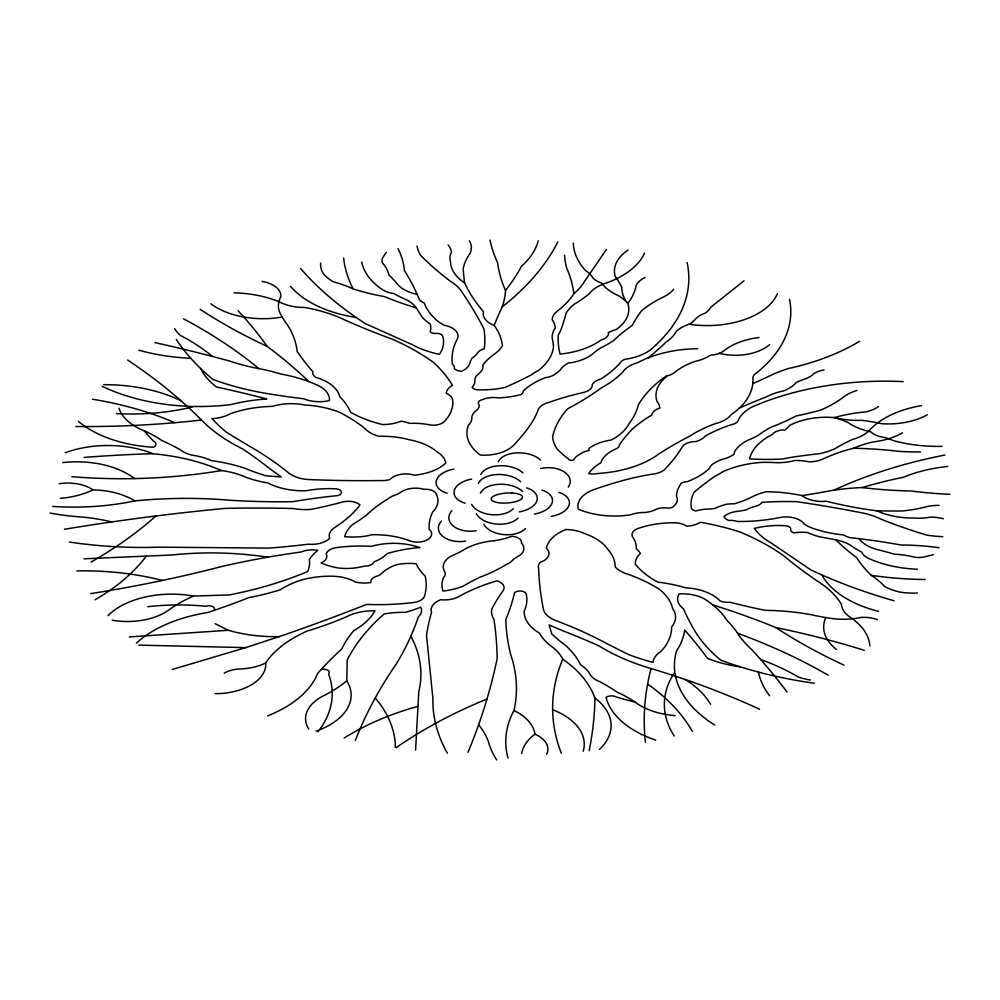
<?xml version="1.0" encoding="UTF-8"?>
<svg xmlns="http://www.w3.org/2000/svg" width="1000" height="1000" viewBox="0 0 1000 1000"><rect width="100%" height="100%" fill="white"/><g stroke="black" fill="none" stroke-linecap="round" stroke-linejoin="round"><path stroke-width="1.5" d="M316.05 731.15A73.05 42.175 0 0 0 346.775 680.788L347.238 660A293.163 169.262 0 0 1 384.15 613.962A59.575 34.4 0 0 1 405.112 612.388A75.512 43.6 0 0 0 420.6 607.125A19.312 11.15 0 0 1 418.325 616.85A561.275 324.05 0 0 1 396.45 663.688A884.1 510.438 0 0 0 355.312 740.438M415.588 750.113L418.775 691.838A221 127.6 0 0 0 410.85 636.237M606.487 249.412L583.9 282.325A82.163 47.438 0 0 1 573.9 293.663A122.788 70.888 0 0 1 557.137 311.275A24.775 14.3 0 0 0 552.212 319.75A41.413 23.912 0 0 1 555.325 327.875A41.863 24.162 0 0 0 552.238 338.55A111.088 64.138 0 0 1 553.462 347.512A78 45.025 0 0 1 538.775 370.213A63.913 36.9 0 0 0 531.6 374.738A403.738 233.1 0 0 1 505.012 387.463A67.513 38.975 0 0 1 476.8 389.775A7.025 4.062 0 0 1 472.163 387.325A25.7 14.837 0 0 0 474.95 380.825A25.288 14.6 0 0 1 476 376.15A55.287 31.925 0 0 0 482.512 369.387A39.388 22.738 0 0 0 482.987 364.725A81.85 47.25 0 0 1 493.913 354.487A46.025 26.575 0 0 0 502.438 345.763A109.462 63.2 0 0 0 494.225 325.4A24.275 14.013 0 0 1 483.462 311.7A267.337 154.35 0 0 1 464.6 282.925A58.075 33.525 0 0 1 450.45 261.275A32.9 18.988 0 0 1 451.45 252.262A32.612 18.825 0 0 0 448.113 244.95M744.038 280.775L710.713 307.25A25 14.438 0 0 1 705.037 313.175A26.8 15.475 0 0 0 695.212 319.363A56.363 32.538 0 0 1 690.25 323.825A39.55 22.837 0 0 0 676.35 331.25A51.975 30.013 0 0 1 666.3 341.938A533.837 308.212 0 0 1 648.388 357.762M172.237 669.488L245.625 647.638L279.337 636.587A1745.45 1007.725 0 0 0 366.7 604.412A167.15 96.5 0 0 0 413.988 602.45A13.713 7.912 0 0 0 424.188 596.912A106.95 61.75 0 0 0 425.112 576.038A79.412 45.85 0 0 1 416.15 563.725A41.662 24.062 0 0 0 397.6 564.438A39.013 22.525 0 0 0 381.812 573.275A13.625 7.862 0 0 1 376.075 576.413A10.8 6.238 0 0 0 370.863 582.587A25.325 14.612 0 0 1 355.412 582.05A33.163 19.15 0 0 0 332.713 576.225A64 36.95 0 0 0 297.675 581.25A84.838 48.987 0 0 0 280.025 589.875A186.262 107.537 0 0 1 248.837 597.587A542.638 313.288 0 0 1 207.55 612.575A121.9 70.375 0 0 0 136.425 643.125M129.3 636.925L228.312 630.275A103.637 59.837 0 0 0 279.337 636.587M84 558.8L171.287 555.025A221 127.6 0 0 1 267.838 557.188M108.05 615.65A73.05 42.175 0 0 1 193.538 596.075L229.475 594.913A293.163 169.262 0 0 0 307.55 571.613A59.575 34.4 0 0 0 309.363 559.462A75.512 43.6 0 0 1 317.8 550.288A19.312 11.15 0 0 0 301.05 552.025A561.275 324.05 0 0 0 220.975 566.688A884.1 510.438 0 0 1 90.612 593.638M138.812 645.125L245.625 647.638M215.087 623.7L228.312 630.275M215.113 693.675A50.637 29.238 0 0 0 265.675 662.9A127.45 73.587 0 0 1 307.137 631.062A292.9 169.1 0 0 0 346.325 616.85A40.388 23.325 0 0 1 375.037 610.8A84.838 48.987 0 0 1 353.762 630.625A186.262 107.537 0 0 0 341.763 648.95A542.638 313.288 0 0 0 317.613 673.413A121.9 70.375 0 0 1 267.538 715.9M265.675 662.9A42.55 24.575 0 0 1 240.613 668.95A24.312 14.038 0 0 0 224.2 673.162M320.9 669.775A5.4 3.113 0 0 1 327.587 670.1A5.4 3.113 0 0 1 328.55 673.95A160.487 92.65 0 0 1 318.05 731.675M346.775 680.788A133.175 76.888 0 0 1 323.988 695.512A52.975 30.587 0 0 0 308.75 729.125M375.213 698A194.775 112.45 0 0 1 395.363 747.45M447.425 753.175A289.35 167.062 0 0 1 432.9 698.413L426.525 635.275A485.087 280.062 0 0 1 431.538 612.388A21.2 12.237 0 0 1 440.65 599.75A21.288 12.287 0 0 0 459.338 596.337A147.137 84.95 0 0 1 497.163 580.812A13.887 8.025 0 0 1 502.625 591.337A320.337 184.95 0 0 0 491.688 609.225A40.6 23.438 0 0 0 493.963 619.487A848.088 489.637 0 0 1 497.15 658.688A1405.588 811.513 0 0 1 467.975 752.337M344.162 738.05A242.037 139.738 0 0 1 418.025 706.312M396.3 747.588A475.875 274.75 0 0 1 487 699M478.625 724.737A127.562 73.65 0 0 1 488.938 743.388A155.225 89.612 0 0 0 496.688 759.963M508.075 758.125A179.213 103.462 0 0 1 514 710.512A301.413 174.013 0 0 0 510.825 655A470.188 271.462 0 0 1 505.812 619.487A423.05 244.237 0 0 0 514.475 592.913A6.288 3.625 0 0 1 521.45 591.062A6.288 3.625 0 0 1 526.312 594.487A74.325 42.912 0 0 1 524.15 611.225A52.7 30.425 0 0 0 539.525 633.162A71.812 41.463 0 0 0 551.375 646.312A61.288 35.387 0 0 1 562.762 659.2A151.175 87.275 0 0 1 594.975 698.425A858.925 495.887 0 0 1 589.15 750.662M514 710.512A60.012 34.65 0 0 1 534.963 734.188A32.65 18.85 0 0 1 546.725 754.175M521.75 753.388A63.7 36.775 0 0 1 534.963 734.188M561.312 753.238A357.612 206.462 0 0 1 562.762 659.2M552.638 709.7A71.975 41.55 0 0 1 583.175 751.312M594.8 697.913A78.7 45.438 0 0 1 599.4 749.463M675.138 715.6A59.938 34.6 0 0 1 635.1 702.113A112.7 65.062 0 0 0 617.45 692.35A235.45 135.938 0 0 0 600.125 681.825A24.288 14.025 0 0 1 590.188 674.638A44.5 25.688 0 0 0 580.538 664.725A126 72.75 0 0 0 565.962 645.788A218.263 126.013 0 0 1 551.838 633.95L549.1 625L562.775 630.788A599.6 346.175 0 0 1 598.763 645.788A188.225 108.663 0 0 0 647.688 667.537A663.2 382.9 0 0 1 759.562 709.2M635.1 702.113A310.788 179.425 0 0 1 616.538 697.087A7 4.037 0 0 0 606.05 697.35A102.75 59.325 0 0 0 655.7 740.138M787.05 692.062A1030.425 594.913 0 0 0 751.787 649.625A147.238 85.013 0 0 1 737.513 633.212A126.713 73.15 0 0 0 727.15 620.675A112.238 64.8 0 0 0 707.6 601.05A31.263 18.05 0 0 0 679.137 593.938A26.812 15.475 0 0 0 683.375 608.65A493.562 284.95 0 0 0 694.85 630.975A207.987 120.087 0 0 0 720.763 660.175A306 176.675 0 0 0 814.362 683.238M737.513 633.212A523.862 302.45 0 0 1 828.188 675.2M760.612 659.463A208.85 120.575 0 0 1 798.525 677.1A47.9 27.65 0 0 0 810.425 680.037M769.625 695.738A139.7 80.65 0 0 1 758.45 672.062M685.337 679.538A118.25 68.275 0 0 1 710.562 704.325M645.387 742.188A598.025 345.262 0 0 1 651.087 668.55M647.6 684.038A251.475 145.188 0 0 1 692.312 731.462M674.237 736.012A155.712 89.9 0 0 1 674.112 673.138M714.725 725.013A151.6 87.525 0 0 1 676.575 650.85A124.625 71.95 0 0 0 684.65 630A777.688 449 0 0 1 707.6 658.45A94.188 54.375 0 0 0 740.312 666.838M877.562 619.688A26.175 15.113 0 0 0 861.25 617.375A51.575 29.775 0 0 1 833.375 618.713A167.562 96.737 0 0 1 811.812 614.837A158.537 91.538 0 0 0 765.387 610.363A468.925 270.738 0 0 1 729.912 602.238A12.512 7.225 0 0 1 719.925 600.8A43.637 25.188 0 0 0 685.512 587.8A102.987 59.462 0 0 0 657.887 582.163A100.787 58.188 0 0 1 635.375 564.25A31.387 18.125 0 0 1 640.475 553.462A41.438 23.925 0 0 0 636.225 548.55A48.475 27.988 0 0 0 632.4 536.538A12.562 7.25 0 0 1 637.5 528.675A68.225 39.388 0 0 1 674.887 522.788A16.637 9.613 0 0 1 686.787 526.225A21.988 12.7 0 0 0 700.387 522.3A192.763 111.287 0 0 1 740.325 532.112A228.412 131.875 0 0 1 783.238 555.413A567.612 327.713 0 0 0 821.9 584.113A115.988 66.963 0 0 1 841.45 604.237A35.337 20.4 0 0 0 849.1 616.5A81.263 46.913 0 0 1 869.875 645.825M836.35 649.375A65.45 37.788 0 0 1 825.763 617.55M712.812 604.925A611.087 352.8 0 0 1 775.7 627.5A630.062 363.762 0 0 1 864.287 650.312M843.95 665.113A543.975 314.062 0 0 1 775.7 627.5M894.137 600.8A438.413 253.113 0 0 1 810.863 569.888L771.775 543.4A77.513 44.75 0 0 1 754.35 528.438A59.425 34.312 0 0 1 785.362 525.737A5.863 3.388 0 0 1 790.688 529.763A6.088 3.513 0 0 0 793.75 532.812A35.925 20.738 0 0 1 807.5 532.513A52.775 30.475 0 0 0 820.438 536.987A299.688 173.025 0 0 1 833.5 539.4A36.075 20.825 0 0 1 849.987 544.95A106.237 61.337 0 0 0 861.575 552.075A21.363 12.337 0 0 0 869.075 558.65A88.575 51.137 0 0 0 917.45 569.237M878.413 611.35A102.463 59.15 0 0 1 821.8 574.875M903.213 381.625A219.188 126.55 0 0 0 751.825 407.088A46.7 26.962 0 0 0 738.675 419.363A9.988 5.763 0 0 1 731.6 424.6A123.025 71.025 0 0 0 704.95 436.275A18.713 10.8 0 0 1 695.763 441.575A14.025 8.1 0 0 0 682.425 446.613A226.4 130.712 0 0 1 666.35 467.575A18.5 10.688 0 0 1 652.1 474.212A163.012 94.113 0 0 0 627.737 479.25A315.975 182.425 0 0 0 594.65 489.338A33.562 19.375 0 0 0 578.35 509.212A61.288 35.387 0 0 0 630.5 514.812A26.3 15.188 0 0 1 645.05 512.463A21.775 12.575 0 0 0 655.612 509.575A13.25 7.65 0 0 1 665.337 507.8A6.35 3.663 0 0 0 674.237 505.562A18.388 10.613 0 0 0 676.45 496.25A65.763 37.962 0 0 1 681.188 483.25A10.037 5.8 0 0 1 687.3 481.637A69.15 39.925 0 0 0 709.538 468.162A17.25 9.963 0 0 1 712.6 464.15A46.075 26.6 0 0 1 721.775 459.487A30.913 17.85 0 0 0 734.013 454.35A23.138 13.362 0 0 1 736.787 448.575A43.15 24.913 0 0 1 748.188 440.062A50.825 29.35 0 0 0 759.038 434.775A104.075 60.087 0 0 1 770.987 427.225A185.837 107.287 0 0 0 796.012 415.988A222.338 128.363 0 0 0 820.75 410.05A113.675 65.638 0 0 0 844.388 396.4A40.2 23.212 0 0 1 856.9 390.462M835.863 539.812A245.312 141.625 0 0 0 856.562 557.525A178.425 103.012 0 0 0 871.3 575.337A95.512 55.138 0 0 1 884.638 586.575A55.625 32.113 0 0 0 898.812 591.875A47.025 27.15 0 0 0 917.438 593M925.225 579.513A236.537 136.562 0 0 1 871.3 575.337M939.137 547.737A165.712 95.675 0 0 0 901.05 545.013A450.087 259.85 0 0 0 849.9 537.625A20.113 11.612 0 0 1 843.512 534.9A78.75 45.462 0 0 1 818.487 530.087A40.538 23.4 0 0 1 804.312 524.15A19.587 11.312 0 0 0 781.237 517.25A118.85 68.625 0 0 1 737.1 521.462A11.075 6.4 0 0 0 728.975 520.462A10.012 5.775 0 0 1 723.975 516.613A20.538 11.863 0 0 1 737.6 511.312A65.575 37.862 0 0 0 746.213 509.875A28.737 16.6 0 0 1 755.95 506.175A12.675 7.312 0 0 0 762.062 502.325A209.8 121.125 0 0 1 796.538 501.675A782.862 451.987 0 0 1 859.638 512.425A55.862 32.25 0 0 1 880.2 518.85A411.287 237.463 0 0 0 926.625 535.05A77.987 45.025 0 0 0 942.75 536.663M859.087 538.688A36.212 20.913 0 0 0 881.038 550.462A286.988 165.688 0 0 1 894.1 554.163A64.425 37.2 0 0 1 911.338 556.4A14.775 8.537 0 0 0 923.562 557.038A127.613 73.675 0 0 0 933.3 554.637M943.312 518.688A32.612 18.825 0 0 0 930.525 517.075A32.9 18.988 0 0 1 914.95 518.038A58.075 33.525 0 0 1 876.875 510.825A267.337 154.35 0 0 1 826.275 501.2A24.275 14.013 0 0 1 802.1 495.588A109.462 63.2 0 0 0 766.513 491.737A46.025 26.575 0 0 0 751.775 497.025A81.85 47.25 0 0 1 734.538 503.775A39.388 22.738 0 0 0 726.475 504.25A55.287 31.925 0 0 0 715.075 508.3A25.288 14.6 0 0 1 707.013 509.113A25.7 14.837 0 0 0 695.9 511A7.025 4.062 0 0 1 691.45 508.425A67.513 38.975 0 0 1 694.237 492.062A403.738 233.1 0 0 1 715.088 476.163A63.913 36.9 0 0 0 722.625 471.825A78 45.025 0 0 1 761.25 462.375A111.088 64.138 0 0 1 776.812 462.7A41.863 24.162 0 0 0 795.163 460.45A41.413 23.912 0 0 1 809.338 461.887A24.775 14.3 0 0 0 823.8 458.675A122.788 70.888 0 0 1 853.55 448.25A82.163 47.438 0 0 1 872.725 441.987A58.012 33.5 0 0 0 902.475 432.837M876.875 510.825A575.612 332.325 0 0 0 902.175 510.988A99.175 57.263 0 0 0 928.025 506.325A37.9 21.888 0 0 1 939.137 505.363M802.1 495.588A595.288 343.688 0 0 0 832.138 490.462A153.475 88.612 0 0 1 862.15 487.562A322.45 186.163 0 0 1 903.3 477.287A109.513 63.225 0 0 1 947.738 466.425M862.15 487.562A270.912 156.412 0 0 0 910.8 490.938A264.225 152.55 0 0 0 950 494.3M833.775 490.213A362.088 209.05 0 0 1 944.887 455.037M853.55 448.25A267.387 154.375 0 0 1 898.3 451.287A156.075 90.113 0 0 0 920.537 451.938M921.575 405.6A85.775 49.525 0 0 0 869.95 429.787A38.638 22.312 0 0 1 852.712 439.412A138.088 79.725 0 0 0 835.2 448.562A61.775 35.663 0 0 1 820.462 453.537A560.525 323.612 0 0 0 799.887 456.112A133.088 76.838 0 0 0 782.65 459A167.987 96.988 0 0 1 749.575 458.85A67.787 39.137 0 0 1 772.575 434.338A9.588 5.537 0 0 1 777.938 430.913A9.312 5.375 0 0 1 784.887 430.112A74.75 43.15 0 0 0 789.887 425.3A54.538 31.488 0 0 1 834.375 417.587A102.713 59.3 0 0 1 865.225 411.975A28.175 16.262 0 0 0 878.575 406.512M927.288 414.75A55.45 32.013 0 0 1 881.625 423.688A146.525 84.588 0 0 0 861.888 420.312A60.438 34.9 0 0 1 834.375 417.587A58.012 33.487 0 0 1 848.275 422.725A54.725 31.6 0 0 0 870.788 431.875A22.45 12.962 0 0 0 880.238 436.688A30.85 17.812 0 0 1 893.025 440.538A106.037 61.212 0 0 0 942.1 446.375M739.388 408.075A533.837 308.212 0 0 1 765.987 397.05A51.975 30.013 0 0 1 784.062 390.788A39.55 22.837 0 0 0 796.3 382.45A56.363 32.538 0 0 1 803.8 379.4A26.8 15.475 0 0 0 814.087 373.45A25 14.438 0 0 1 824.1 369.925M859.5 341.337A193.875 111.938 0 0 1 787.962 368.638A162.812 94 0 0 0 773.775 373.938A411.4 237.525 0 0 1 752.788 383.575M789.525 299.288A181.175 104.6 0 0 1 756.513 372.925A13.55 7.825 0 0 0 752.925 379.237A91.3 52.713 0 0 1 731.213 414.575A30.1 17.375 0 0 1 715.65 423.55A110.337 63.7 0 0 0 689.513 436.388A297 171.475 0 0 0 654.775 456.775A89.038 51.4 0 0 1 598.075 473.462A15.875 9.162 0 0 1 588.7 473.663A52.225 30.15 0 0 1 600.837 462.762A38.237 22.075 0 0 1 616.362 448.75A8.9 5.138 0 0 0 619.388 445.05A175.7 101.438 0 0 1 633.888 427.713A152.912 88.287 0 0 1 651.762 415.062A15.188 8.762 0 0 1 659.862 408.05A35.238 20.337 0 0 0 656.9 401.175A55.613 32.1 0 0 1 667.6 375.788A18.775 10.838 0 0 0 676.1 371.225A67.438 38.938 0 0 1 694.95 361.438A36.95 21.325 0 0 0 710.4 355.188A18.762 10.838 0 0 0 724.287 350.475A57.713 33.325 0 0 1 759 337.512M666.712 375.7A155.5 89.775 0 0 0 638.275 404.938A116.3 67.15 0 0 1 629.175 423.438A61.913 35.75 0 0 1 611.3 439.988A41.612 24.025 0 0 0 589.712 447.775A5.387 3.113 0 0 0 589.038 450.5A17.988 10.388 0 0 0 579.938 454.2A19.762 11.413 0 0 0 573.862 459.65A3 1.737 0 0 1 570.712 460.312A3 1.737 0 0 1 568.462 458.875A104.6 60.388 0 0 1 557 448.738A62.975 36.362 0 0 1 552.612 436.863A139.963 80.812 0 0 1 567.788 408.688A297 171.475 0 0 0 601.538 387.762A110.337 63.7 0 0 0 622.625 372.137A30.1 17.375 0 0 1 637.5 362.762A91.3 52.713 0 0 1 697.688 348.7M673.737 289.225A40.2 23.212 0 0 1 664.013 296.7A113.675 65.638 0 0 0 641.425 310.925A222.338 128.363 0 0 0 632.225 325.45A185.837 107.287 0 0 0 613.862 340.375A104.075 60.087 0 0 1 601.325 347.6A50.825 29.35 0 0 0 592.638 354.075A43.15 24.913 0 0 1 578.413 361.025A23.138 13.362 0 0 1 568.538 362.875A30.913 17.85 0 0 0 560.175 370.163A46.075 26.6 0 0 1 552.513 375.65A17.25 9.963 0 0 1 545.712 377.587A69.15 39.925 0 0 0 523.337 391.012A10.037 5.8 0 0 1 520.825 394.6A65.763 37.962 0 0 1 498.537 397.9A18.388 10.613 0 0 0 482.525 399.588A6.35 3.663 0 0 0 479.025 404.812A13.25 7.65 0 0 1 476.388 410.5A21.775 12.575 0 0 0 471.85 416.712A26.3 15.188 0 0 1 468.413 425.213A61.288 35.387 0 0 0 480.363 455.05A33.562 19.375 0 0 0 514.05 444.787A315.975 182.425 0 0 0 530.062 425.262A163.012 94.113 0 0 0 537.725 410.988A18.5 10.688 0 0 1 548.587 402.488A226.4 130.712 0 0 1 584.163 392.3A14.025 8.1 0 0 0 592.3 384.387A18.713 10.8 0 0 1 601.087 378.862A123.025 71.025 0 0 0 620.125 362.975A9.988 5.763 0 0 1 628.888 358.663A46.7 26.962 0 0 0 649.55 350.55A219.188 126.55 0 0 0 687.1 262.5M573.312 243.075A106.037 61.212 0 0 0 585.525 270.562A30.85 17.812 0 0 1 592.75 277.775A22.45 12.962 0 0 0 601.487 283.012A54.725 31.6 0 0 0 618.288 295.6A58.012 33.487 0 0 1 627.788 303.387A54.538 31.488 0 0 1 616.375 329.387A74.75 43.15 0 0 0 608.263 332.475A9.312 5.375 0 0 1 607.175 336.525A9.588 5.537 0 0 1 601.475 339.762A67.787 39.137 0 0 1 560.075 354.1A167.987 96.988 0 0 1 558.375 335.025A133.088 76.838 0 0 0 562.625 324.95A560.525 323.612 0 0 0 566.175 312.975A61.775 35.663 0 0 1 574.15 304.262A138.088 79.725 0 0 0 589.212 293.762A38.638 22.312 0 0 1 605.138 283.4A85.775 49.525 0 0 0 644.562 252.987M628.088 250.05A55.45 32.013 0 0 0 615.188 276.4A146.525 84.588 0 0 1 621.875 287.638A60.438 34.9 0 0 0 627.788 303.387A102.713 59.3 0 0 0 636.163 285.35A28.175 16.262 0 0 1 645.025 277.413M573.9 293.663A267.387 154.375 0 0 0 566.688 267.987A156.075 90.113 0 0 1 564.612 255.188M557.888 241.85A362.088 209.05 0 0 1 502.15 306.9M538.212 240.738A109.513 63.225 0 0 1 521.475 266.225A322.45 186.163 0 0 1 505.487 290.413A153.475 88.612 0 0 1 501.788 307.85A595.288 343.688 0 0 0 494.225 325.4M505.487 290.413A270.912 156.412 0 0 1 497.55 262.5A264.225 152.55 0 0 1 490.012 240.037M464.6 282.925A575.612 332.325 0 0 1 463.225 268.35A99.175 57.263 0 0 1 470.163 253.238A37.9 21.888 0 0 0 469.45 240.825M417.038 246.05A77.987 45.025 0 0 0 420.513 255.287A411.287 237.463 0 0 0 450.575 281.363A55.862 32.25 0 0 1 462.575 292.938A782.862 451.987 0 0 1 483.913 328.875A209.8 121.125 0 0 1 484.3 348.787A12.675 7.312 0 0 0 477.9 352.475A28.737 16.6 0 0 1 471.938 358.25A65.575 37.862 0 0 0 469.8 363.288A20.538 11.863 0 0 1 461.238 371.375A10.012 5.775 0 0 1 454.35 368.65A11.075 6.4 0 0 0 452.275 364.012A118.85 68.625 0 0 1 457.638 338.375A19.587 11.312 0 0 0 444.7 325.363A40.538 23.4 0 0 1 433.812 317.438A78.75 45.462 0 0 1 424.387 303.225A20.113 11.612 0 0 1 419.387 299.65A450.087 259.85 0 0 0 404.4 270.475A165.712 95.675 0 0 0 398.025 248.625M386.337 252.288A127.613 73.675 0 0 0 382.6 258.012A14.775 8.537 0 0 0 384.237 265.038A64.425 37.2 0 0 1 388.875 274.875A286.988 165.688 0 0 1 395.825 282.25A36.212 20.913 0 0 0 417.163 294.4M416.225 307.85A245.312 141.625 0 0 1 384.663 296.675A178.425 103.012 0 0 1 353.2 288.95A236.537 136.562 0 0 1 343.638 258.025M353.2 288.95A95.512 55.138 0 0 0 333.175 281.737A55.625 32.113 0 0 1 323.4 273.8A47.025 27.15 0 0 1 320.65 263.1M361.75 262.062A88.575 51.137 0 0 0 382.175 289.5A21.363 12.337 0 0 0 393.888 293.55A106.237 61.337 0 0 0 406.712 299.913A36.075 20.825 0 0 1 417.05 309.188A299.688 173.025 0 0 1 421.775 316.625A52.775 30.475 0 0 0 430.087 323.888A35.925 20.738 0 0 1 430.163 331.838A6.088 3.513 0 0 0 435.562 333.462A5.863 3.388 0 0 1 442.788 336.362A59.425 34.312 0 0 1 439.462 354.363A77.513 44.75 0 0 1 412.812 344.975L365.262 323.575A438.413 253.113 0 0 1 300.6 268.562M200.575 368.475A94.188 54.375 0 0 0 216.5 386.987A777.688 449 0 0 1 266.737 398.988A124.625 71.95 0 0 0 231 404.55A151.6 87.525 0 0 1 102.275 386.375M234.013 292.863A81.263 46.913 0 0 1 282.95 303.55A35.337 20.4 0 0 0 304.5 307.425A115.988 66.963 0 0 1 340.163 317.825A567.612 327.713 0 0 0 391.512 338.875A228.412 131.875 0 0 1 433.7 362.612A192.763 111.287 0 0 1 452.413 385.225A21.988 12.7 0 0 0 446.213 393.237A16.637 9.613 0 0 1 452.675 399.95A68.225 39.388 0 0 1 444.1 421.775A12.562 7.25 0 0 1 430.737 425.062A48.475 27.988 0 0 0 409.775 423.375A41.438 23.925 0 0 0 401.1 421.138A31.387 18.125 0 0 1 382.638 424.55A100.787 58.188 0 0 1 350.675 412.337A102.987 59.462 0 0 0 339.712 396.65A43.637 25.188 0 0 0 315.725 377.375A12.512 7.225 0 0 1 312.8 371.662A468.925 270.738 0 0 1 297.188 351.562A158.537 91.538 0 0 0 287.45 324.975A167.562 96.737 0 0 1 279.812 312.712A51.575 29.775 0 0 1 280.887 296.575A26.175 15.113 0 0 0 262.137 281.425M356.163 317.488A102.463 59.15 0 0 1 290.587 286.413M308.888 381.65A611.087 352.8 0 0 0 267.113 346.362A543.975 314.062 0 0 1 200.175 309.363M238.062 310.75A630.062 363.762 0 0 1 267.113 346.362M282.15 317.05A65.45 37.788 0 0 1 210.888 303.775M192.537 406.938A155.712 89.9 0 0 1 116.425 413.562M92.362 399.212A251.475 145.188 0 0 1 174.825 422.7M201.488 420.025A598.025 345.262 0 0 1 75.85 426.512M103.688 384.688A118.25 68.275 0 0 1 180.975 400.737M127.575 359.975A663.2 382.9 0 0 1 203.388 421.938A188.225 108.663 0 0 0 243.137 449.212A599.6 346.175 0 0 1 270.65 469.325L281.262 476.95L265.663 475.763A218.263 126.013 0 0 1 244.562 468.137A126 72.75 0 0 0 211.163 460.55A44.5 25.688 0 0 0 193.6 455.412A24.288 14.025 0 0 1 180.712 449.988A235.45 135.938 0 0 0 161.75 440.462A112.7 65.062 0 0 0 144.088 430.7A59.938 34.6 0 0 1 119.012 408.188M190.738 358.237A139.7 80.65 0 0 1 138.863 350.175M176.337 339.375A306 176.675 0 0 0 212.95 379.462A207.987 120.087 0 0 0 264.6 393.137A493.562 284.95 0 0 0 303.725 398.787A26.812 15.475 0 0 0 329.375 400.6A31.263 18.05 0 0 0 315.837 384.487A112.238 64.8 0 0 0 281.025 374.062A126.713 73.15 0 0 0 258.875 368.638A147.238 85.013 0 0 1 229.862 361.112A1030.425 594.913 0 0 0 154.887 342.612M174.675 328.612A47.9 27.65 0 0 0 180.287 335.35A208.85 120.575 0 0 1 212.438 356.45M183.538 318.825A523.862 302.45 0 0 1 258.875 368.638M144.088 430.7A310.788 179.425 0 0 0 153.6 441.188A7 4.037 0 0 1 153.6 447.25A102.75 59.325 0 0 1 78.5 421.413M65.338 452.725A78.7 45.438 0 0 1 153.112 453.762M84.125 457.413A858.925 495.887 0 0 1 152.213 453.688A151.175 87.275 0 0 1 221.488 470.55A61.288 35.387 0 0 1 244.288 476.562A71.812 41.463 0 0 0 267.562 482.825A52.7 30.425 0 0 0 306.188 490.75A74.325 42.912 0 0 1 335.062 488.762A6.288 3.625 0 0 1 341.2 491.425A6.288 3.625 0 0 1 338.3 495.525A423.05 244.237 0 0 0 292.7 501.675A470.188 271.462 0 0 1 231.025 500.337A301.413 174.013 0 0 0 134.838 500.913A179.213 103.462 0 0 1 52.688 506.4M221.488 470.55A357.612 206.462 0 0 1 71.888 476.688M62.65 462.612A71.975 41.55 0 0 1 134.537 478.587M134.838 500.913A60.012 34.65 0 0 0 92.95 489.85A63.7 36.775 0 0 1 60.287 498.312M59.162 483.713A32.65 18.85 0 0 1 92.95 489.85M50 513.05A155.225 89.612 0 0 0 79.013 516.8A127.562 73.65 0 0 1 111.737 521.938M155.912 515.988A475.875 274.75 0 0 1 91.088 562.05M64.45 529.275A1405.588 811.513 0 0 1 225.25 508.375A848.088 489.637 0 0 1 293.212 508.512A40.6 23.438 0 0 0 311.075 509.387A320.337 184.95 0 0 0 341.55 502.3A13.887 8.025 0 0 1 360 504.988A147.137 84.95 0 0 1 334.775 527.487A21.288 12.287 0 0 0 329.675 538.413A21.2 12.237 0 0 1 308.212 544.212A485.087 280.062 0 0 1 268.825 548.1L159.3 547.163A289.35 167.062 0 0 1 69.513 542.05M146.263 556.087A242.037 139.738 0 0 1 95.05 599.775M76.925 570.925A194.775 112.45 0 0 1 162.512 580.425M112.238 620.237A52.975 30.587 0 0 0 169.025 609.862A133.175 76.888 0 0 1 193.538 596.075M147.812 606.7A160.487 92.65 0 0 1 206.163 606.287A5.4 3.113 0 0 1 212.85 606.675A5.4 3.113 0 0 1 213.7 610.525M769.613 344.588A40.763 23.537 0 0 1 719.312 353.35M777.4 293.688A72.237 41.7 0 0 1 689.013 324.237M519.125 511.912A25.925 14.963 0 0 0 533.75 505.438A23.825 13.75 0 0 0 536.938 500.588A22.125 12.775 0 0 0 536.675 495.462A20.162 11.65 0 0 0 526.587 487.875M534.325 514.062A25.925 14.963 0 0 0 548.95 507.587A23.825 13.75 0 0 0 552.15 502.738A22.125 12.775 0 0 0 551.888 497.612A20.162 11.65 0 0 0 541.8 490.012M551.275 516.362A25.925 14.963 0 0 0 565.9 509.888A23.825 13.75 0 0 0 569.087 505.037A22.125 12.775 0 0 0 568.837 499.913A20.162 11.65 0 0 0 558.737 492.312M513.312 508.675A20.162 11.65 0 0 1 500.163 514.513A22.125 12.775 0 0 1 491.275 514.65A23.825 13.75 0 0 1 482.875 512.812A25.925 14.963 0 0 1 471.65 504.375M518.05 518.05A20.162 11.65 0 0 1 504.888 523.875A22.125 12.775 0 0 1 496.012 524.025A23.825 13.75 0 0 1 487.612 522.175A25.925 14.963 0 0 1 476.388 513.737M525.475 528.587A20.162 11.65 0 0 1 512.325 534.412A22.125 12.775 0 0 1 503.45 534.562A23.825 13.75 0 0 1 495.05 532.712A25.925 14.963 0 0 1 483.825 524.275M522.638 491.5A25.925 14.963 0 0 0 508.2 484.875A23.825 13.75 0 0 0 499.275 484.275A22.125 12.775 0 0 0 490.725 485.65A20.162 11.65 0 0 0 480.412 493.15M478.387 483.4A20.162 11.65 0 0 1 488.7 475.9A22.125 12.775 0 0 1 497.25 474.513A23.825 13.75 0 0 1 506.175 475.125A25.925 14.963 0 0 1 520.612 481.737M480.75 474.613A20.162 11.65 0 0 1 491.062 467.113A22.125 12.775 0 0 1 499.613 465.725A23.825 13.75 0 0 1 508.537 466.337A25.925 14.963 0 0 1 522.975 472.962M498.338 461.737A20.162 11.65 0 0 1 508.65 454.237A22.125 12.775 0 0 1 517.2 452.85A23.825 13.75 0 0 1 526.112 453.462A25.925 14.963 0 0 1 540.55 460.075M453.713 469.1A25.925 14.963 0 0 0 439.338 475.763A23.825 13.75 0 0 0 436.35 480.662A22.125 12.775 0 0 0 436.8 485.775A20.162 11.65 0 0 0 447.2 493.237M471.625 479.05A25.925 14.963 0 0 0 457.262 485.725A23.825 13.75 0 0 0 454.263 490.613A22.125 12.775 0 0 0 454.725 495.725A20.162 11.65 0 0 0 465.112 503.188M476.112 530.75A20.162 11.65 0 0 1 459.675 529.513A22.125 12.775 0 0 1 453.225 525.988A23.825 13.75 0 0 1 449.538 521.25A25.925 14.963 0 0 1 451.938 510.7M441.463 521.05A25.925 14.963 0 0 0 439.062 531.6A23.825 13.75 0 0 0 442.738 536.325A22.125 12.775 0 0 0 449.2 539.85A20.162 11.65 0 0 0 465.637 541.1M540.638 468.55A20.162 11.65 0 0 1 557.212 468.812A22.125 12.775 0 0 1 564.263 471.925A23.825 13.75 0 0 1 568.775 476.413A25.925 14.963 0 0 1 568.263 487.05M419.725 547.575A94.488 54.55 0 0 0 387.113 553.638A38.663 22.312 0 0 1 373.963 561.838A8.938 5.162 0 0 1 364.5 566.087A41.725 24.087 0 0 1 338.7 568.038A52.387 30.25 0 0 1 321.05 562.938A14.138 8.162 0 0 0 326.175 553.9A13.713 7.912 0 0 1 335.3 547.775A106.95 61.75 0 0 1 371.388 546.337A50.062 28.9 0 0 1 419.725 547.575M494.338 540.712A55.338 31.95 0 0 0 511.95 536.25A10.925 6.312 0 0 1 521.538 543.212A19.112 11.037 0 0 1 520 555.175A162.575 93.863 0 0 0 513.5 559.275A22.075 12.75 0 0 1 506.4 564.45A143.55 82.875 0 0 1 479.812 577.288A189.75 109.55 0 0 0 463.438 586.038A50.975 29.425 0 0 1 443.038 591.025A51.15 29.525 0 0 1 443.6 577.562A13.275 7.662 0 0 0 444.888 572.112A26.337 15.2 0 0 1 450.15 556.587A109.85 63.425 0 0 0 464.975 549.1A53.238 30.738 0 0 1 494.338 540.712M565.962 529.513A45.462 26.25 0 0 0 546.375 548.188A17.725 10.225 0 0 1 539.987 562.388A17.725 10.237 0 0 0 538.625 568.45A723.55 417.738 0 0 0 543.638 610.275A28.275 16.325 0 0 0 556.388 620.8A362.05 209.025 0 0 1 597.4 638.688A1555.9 898.288 0 0 0 628.387 654.475A184.05 106.263 0 0 0 652.987 662.362A30.888 17.837 0 0 1 660.738 651.575A85.1 49.138 0 0 0 671.6 626.95A39.1 22.575 0 0 0 672.588 608.425A72.463 41.837 0 0 0 658.925 588.962A152.463 88.025 0 0 0 629.513 574.763A31.5 18.188 0 0 1 615.175 566.862A63.55 36.688 0 0 0 607.888 549.5A53.475 30.875 0 0 0 585.562 533.975A31.9 18.413 0 0 0 565.962 529.513M212.113 418.65A30.888 17.837 0 0 0 230.438 413.713A85.1 49.138 0 0 1 272.587 406.375A39.1 22.575 0 0 1 304.587 405A72.463 41.837 0 0 1 338.862 412.038A152.463 88.025 0 0 1 364.712 428.387A31.5 18.188 0 0 0 379 436.312A63.55 36.688 0 0 1 409.363 439.762A53.475 30.875 0 0 1 437.188 451.962A31.9 18.413 0 0 1 445.788 463.075A45.462 26.25 0 0 1 414.312 475.188A17.725 10.225 0 0 0 390 479.487A17.725 10.237 0 0 1 379.6 480.538A723.55 417.738 0 0 1 306.988 479.462A28.275 16.325 0 0 1 288.225 472.562A362.05 209.025 0 0 0 255.487 449.688A1555.9 898.288 0 0 1 226.838 432.5A184.05 106.263 0 0 1 212.113 418.65M436.463 494.525A10.925 6.312 0 0 0 424 489.3A19.112 11.037 0 0 0 403.375 490.7A162.575 93.863 0 0 1 396.562 494.625A22.075 12.75 0 0 0 387.912 498.95A143.55 82.875 0 0 0 366.838 514.837A189.75 109.55 0 0 1 352.425 524.663A50.975 29.425 0 0 0 344.663 536.65A51.15 29.525 0 0 0 367.938 535.737A13.275 7.662 0 0 1 377.312 534.763A61.863 35.712 0 0 1 409.012 540.55A14.25 8.225 0 0 0 427.337 539.812A14.25 8.225 0 0 0 429.188 529.263A94.625 54.638 0 0 1 432.663 511.975A38.7 22.35 0 0 0 436.463 494.525M512.05 493A29.062 16.775 0 0 0 499.438 494.05A18.675 10.775 0 0 0 494.925 495.475A11.413 6.587 0 0 0 491.775 497.537A4.875 2.812 0 0 0 492.612 500.925A11.413 6.587 0 0 0 496.65 502.4A18.675 10.775 0 0 0 501.662 503.038A29.062 16.775 0 0 0 514.275 502A18.675 10.775 0 0 0 518.775 500.575A11.413 6.587 0 0 0 521.925 498.5A4.875 2.812 0 0 0 521.087 495.125A11.413 6.587 0 0 0 517.062 493.65A18.675 10.775 0 0 0 512.05 493"/></g></svg>
